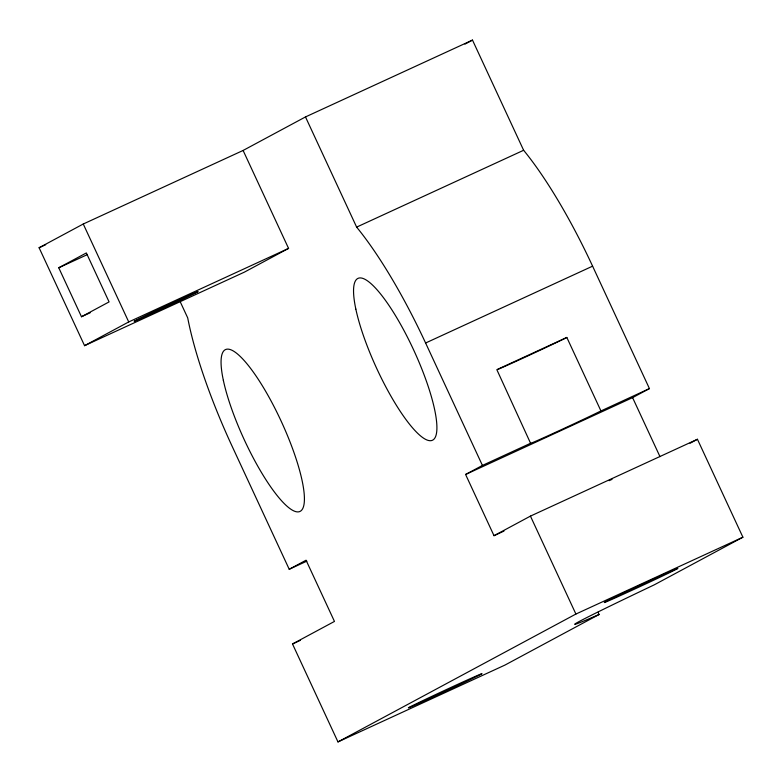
<?xml version="1.0" encoding="UTF-8"?>
<svg xmlns="http://www.w3.org/2000/svg" width="782" height="782" viewBox="0 0 782 782"><rect width="100%" height="100%" fill="white"/><g stroke="black" fill="none" stroke-linecap="round" stroke-linejoin="round"><path stroke-width="1.17" d="M600.928 410.902L566.833 337.453L496.834 369.661L530.597 443.326A40.498 0.567 -24.9 0 0 559.032 430.716A40.498 0.567 -24.9 0 0 599.735 411.508L649.431 388.586L592.6 266.163A183.086 42.423 65.3 0 0 523.627 150.271L472.484 40.087L305.488 116.929L243.104 150.457L83.263 224.004L39.1 247.738L84.564 345.673L244.404 272.126L288.568 248.393L243.104 150.457M464.977 44.124L472.484 40.087M58.748 267.776L86.352 252.938L109.079 301.911L81.475 316.739L58.748 267.776L87.447 254.57M84.564 345.673L128.727 321.94L288.568 248.393M180.036 301.363L187.709 317.893A183.086 42.423 65.3 0 0 232.391 446.845L289.213 569.267L306.055 560.215L334.461 621.426L292.507 643.977L337.971 741.913L504.967 665.071L599.09 614.486A195.725 2.737 -24.9 0 1 654.299 584.819L742.9 537.205L697.436 439.269L530.44 516.11L494.009 535.69L465.593 474.478L482.426 465.427L530.929 443.111M465.593 474.478L632.589 397.637L649.431 388.586M690.037 443.247L697.436 439.269M337.971 741.913L575.904 614.046L742.9 537.205M566.833 337.453L565.64 338.059A40.498 0.567 -24.9 0 1 529.678 355.077A40.498 0.567 -24.9 0 1 498.085 369.3M39.1 247.738L45.718 244.698M81.475 316.739L90.311 312.683M305.488 116.929L356.631 227.112L523.627 150.271M356.631 227.112A183.086 42.423 65.3 0 1 425.603 343.005L592.6 266.163M289.213 569.267L306.847 561.153M494.009 535.69L503.96 531.105M292.507 643.977L300.249 640.409M632.589 397.637L659.988 456.659M598.064 612.267L599.09 614.486M530.44 516.11L575.904 614.046M425.603 343.005L482.426 465.427M83.263 224.004L128.727 321.94M609.1 480.686A40.498 0.567 -24.9 0 1 612.042 479.346M223.349 380.316A89.089 20.645 65.3 0 0 294.267 511.105A89.089 20.645 65.3 0 0 270.64 400.159A89.089 20.645 65.3 0 0 223.349 380.316M420.149 702.822A40.498 0.567 -24.9 0 0 480.998 674.27A40.498 0.567 -24.9 0 0 434.489 695.11A40.498 0.567 -24.9 0 0 420.149 702.822M616.118 597.507A40.498 0.567 -24.9 0 0 676.968 568.944A40.498 0.567 -24.9 0 0 630.458 589.794A40.498 0.567 -24.9 0 0 616.118 597.507M355.839 309.115A89.089 20.645 65.3 0 0 426.757 439.904A89.089 20.645 65.3 0 0 403.131 328.958A89.089 20.645 65.3 0 0 355.839 309.115M144.562 316.847A35.092 0.489 -24.9 0 0 197.299 292.097A35.092 0.489 -24.9 0 0 156.996 310.161A35.092 0.489 -24.9 0 0 144.562 316.847"/></g></svg>
